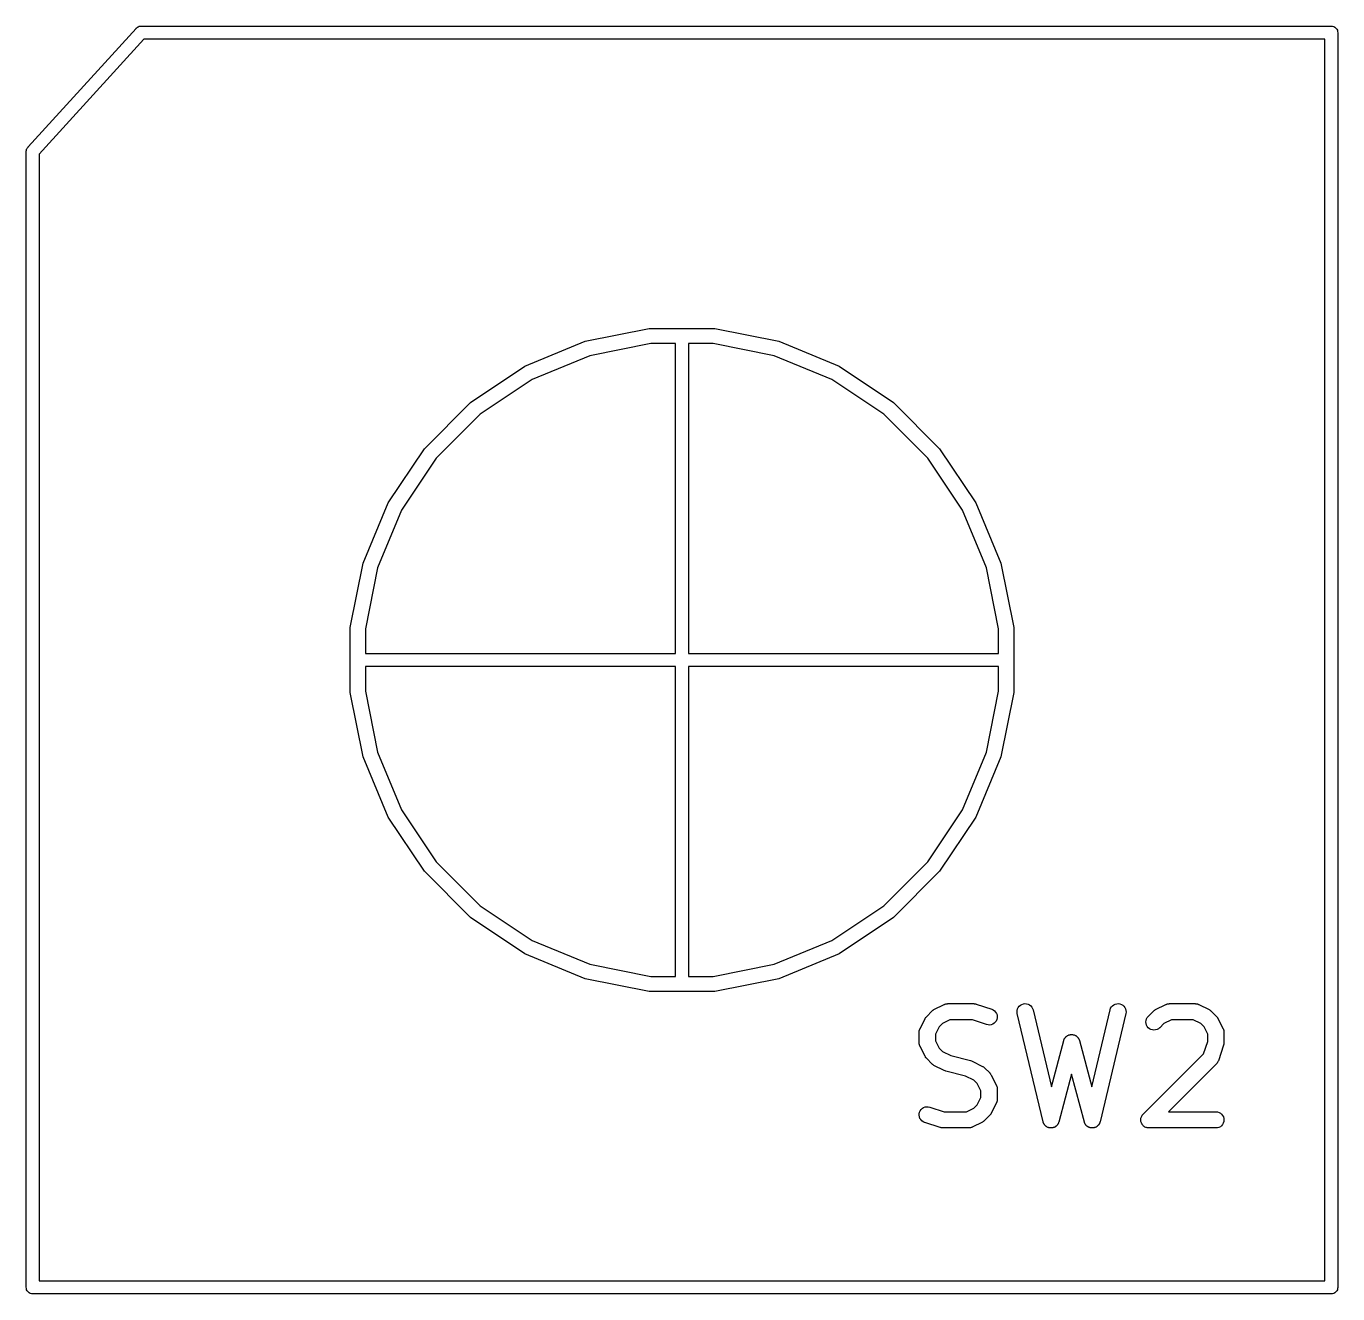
# Model space of a CAD drawing. Extents: x 99 to 194, y -157 to -33.
# Drawn here: x 179.11 to 191.23, y -128.67 to -116.95 of the extents above; entities that cross this region are included whole.
import ezdxf

# ---------------------------------------------------------------- set-up
doc = ezdxf.new("R2010")
doc.units = 0
doc.layers.add('BLACK', color=7, linetype='CONTINUOUS')

msp = doc.modelspace()

# ---------------------------------------------------------------- linework, layer by layer
at = {"layer": 'BLACK', "linetype": 'CONTINUOUS'}
for p, q in [((180.133, -116.959), (180.136, -116.957)), ((180.136, -116.957), (180.14, -116.954)), ((180.14, -116.954), (180.142, -116.954)), ((180.142, -116.954), (180.143, -116.953)), ((180.143, -116.953), (180.147, -116.952)), ((180.147, -116.952), (180.151, -116.95)), ((180.151, -116.95), (180.153, -116.95)), ((180.153, -116.95), (180.154, -116.95)), ((180.154, -116.95), (180.159, -116.949)), ((180.159, -116.949), (180.163, -116.949)), ((180.163, -116.949), (180.167, -116.949)), ((180.167, -116.949), (191.163, -116.949)), ((191.163, -116.949), (191.166, -116.949)), ((191.166, -116.949), (191.169, -116.949)), ((191.169, -116.949), (191.169, -116.949)), ((191.169, -116.949), (191.178, -116.95)), ((191.178, -116.95), (191.189, -116.953)), ((191.189, -116.953), (191.199, -116.959)), ((179.125, -118.065), (180.121, -116.97)), ((180.193, -117.069), (179.226, -118.132)), ((180.121, -116.97), (180.123, -116.966)), ((180.123, -116.966), (180.127, -116.964)), ((180.127, -116.964), (180.13, -116.961)), ((180.13, -116.961), (180.131, -116.96)), ((180.131, -116.96), (180.133, -116.959)), ((191.106, -117.069), (180.193, -117.069)), ((191.106, -128.549), (191.106, -117.069)), ((191.199, -116.959), (191.209, -116.966)), ((191.209, -116.966), (191.216, -116.976)), ((191.216, -116.976), (191.222, -116.986)), ((191.222, -116.986), (191.225, -116.997)), ((191.225, -116.997), (191.226, -117.009)), ((191.226, -117.009), (191.226, -117.012)), ((191.226, -117.012), (191.226, -128.606)), ((179.106, -118.1), (179.107, -118.099)), ((179.106, -118.105), (179.106, -118.1)), ((179.106, -118.106), (179.106, -118.105)), ((179.106, -118.107), (179.106, -118.106)), ((179.106, -118.112), (179.106, -118.107)), ((179.106, -118.113), (179.106, -118.112)), ((179.106, -128.606), (179.106, -118.113)), ((179.107, -118.097), (179.108, -118.093)), ((179.107, -118.099), (179.107, -118.097)), ((179.108, -118.093), (179.109, -118.089)), ((179.109, -118.089), (179.11, -118.087)), ((179.11, -118.086), (179.112, -118.082)), ((179.11, -118.087), (179.11, -118.086)), ((179.112, -118.082), (179.114, -118.078)), ((179.114, -118.078), (179.115, -118.077)), ((179.115, -118.077), (179.116, -118.076)), ((179.116, -118.076), (179.119, -118.072)), ((179.119, -118.072), (179.12, -118.071)), ((179.12, -118.071), (179.121, -118.07)), ((179.121, -118.07), (179.123, -118.066)), ((179.123, -118.066), (179.125, -118.065)), ((179.226, -118.132), (179.226, -128.549)), ((184.272, -119.862), (184.864, -119.744)), ((184.864, -119.744), (185.468, -119.744)), ((185.468, -119.744), (186.06, -119.862)), ((183.714, -120.093), (184.272, -119.862)), ((186.06, -119.862), (186.618, -120.093)), ((184.878, -119.883), (184.313, -119.996)), ((185.106, -119.883), (184.878, -119.883)), ((185.106, -122.749), (185.106, -119.883)), ((185.226, -119.883), (185.226, -122.749)), ((185.454, -119.883), (185.226, -119.883)), ((186.019, -119.996), (185.454, -119.883)), ((183.212, -120.428), (183.714, -120.093)), ((184.313, -119.996), (183.78, -120.216)), ((186.552, -120.216), (186.019, -119.996)), ((186.618, -120.093), (187.12, -120.428)), ((183.78, -120.216), (183.301, -120.536)), ((187.031, -120.536), (186.552, -120.216)), ((182.785, -120.855), (183.212, -120.428)), ((187.12, -120.428), (187.547, -120.855)), ((183.301, -120.536), (182.893, -120.944)), ((187.439, -120.944), (187.031, -120.536)), ((182.45, -121.357), (182.785, -120.855)), ((182.893, -120.944), (182.573, -121.423)), ((187.759, -121.423), (187.439, -120.944)), ((187.547, -120.855), (187.882, -121.357)), ((182.219, -121.915), (182.45, -121.357)), ((182.573, -121.423), (182.353, -121.956)), ((187.979, -121.956), (187.759, -121.423)), ((187.882, -121.357), (188.113, -121.915)), ((182.101, -122.507), (182.219, -121.915)), ((188.113, -121.915), (188.231, -122.507)), ((182.353, -121.956), (182.24, -122.521)), ((188.092, -122.521), (187.979, -121.956)), ((182.101, -123.111), (182.101, -122.507)), ((182.24, -122.521), (182.24, -122.749)), ((188.092, -122.749), (188.092, -122.521)), ((188.231, -122.507), (188.231, -123.111)), ((182.24, -122.749), (185.106, -122.749)), ((185.226, -122.749), (188.092, -122.749)), ((182.24, -122.869), (182.24, -123.097)), ((185.106, -122.869), (182.24, -122.869)), ((185.106, -125.735), (185.106, -122.869)), ((185.226, -122.869), (185.226, -125.735)), ((188.092, -122.869), (185.226, -122.869)), ((188.092, -123.097), (188.092, -122.869)), ((182.219, -123.703), (182.101, -123.111)), ((182.24, -123.097), (182.353, -123.662)), ((187.979, -123.662), (188.092, -123.097)), ((188.231, -123.111), (188.113, -123.703)), ((182.45, -124.261), (182.219, -123.703)), ((182.353, -123.662), (182.573, -124.195)), ((187.759, -124.195), (187.979, -123.662)), ((188.113, -123.703), (187.882, -124.261)), ((182.573, -124.195), (182.893, -124.674)), ((187.439, -124.674), (187.759, -124.195)), ((182.785, -124.763), (182.45, -124.261)), ((187.882, -124.261), (187.547, -124.763)), ((182.893, -124.674), (183.301, -125.082)), ((187.031, -125.082), (187.439, -124.674)), ((183.212, -125.19), (182.785, -124.763)), ((187.547, -124.763), (187.12, -125.19)), ((183.714, -125.525), (183.212, -125.19)), ((183.301, -125.082), (183.78, -125.402)), ((186.552, -125.402), (187.031, -125.082)), ((187.12, -125.19), (186.618, -125.525)), ((183.78, -125.402), (184.313, -125.622)), ((186.019, -125.622), (186.552, -125.402)), ((184.272, -125.756), (183.714, -125.525)), ((186.618, -125.525), (186.06, -125.756)), ((184.313, -125.622), (184.878, -125.735)), ((185.454, -125.735), (186.019, -125.622)), ((184.864, -125.874), (184.272, -125.756)), ((184.878, -125.735), (185.106, -125.735)), ((185.226, -125.735), (185.454, -125.735)), ((186.06, -125.756), (185.468, -125.874)), ((185.468, -125.874), (184.864, -125.874)), ((187.482, -126.05), (187.485, -126.048)), ((187.485, -126.048), (187.487, -126.046)), ((187.487, -126.046), (187.491, -126.044)), ((187.491, -126.044), (187.494, -126.042)), ((187.494, -126.042), (187.59, -125.994)), ((187.59, -125.994), (187.591, -125.994)), ((187.591, -125.994), (187.593, -125.993)), ((187.593, -125.993), (187.595, -125.992)), ((187.595, -125.992), (187.599, -125.991)), ((187.599, -125.991), (187.604, -125.989)), ((187.604, -125.989), (187.606, -125.988)), ((187.606, -125.988), (187.609, -125.988)), ((187.609, -125.988), (187.614, -125.987)), ((187.614, -125.987), (187.619, -125.987)), ((187.619, -125.987), (187.621, -125.987)), ((187.621, -125.987), (187.623, -125.986)), ((187.623, -125.986), (187.861, -125.986)), ((187.861, -125.986), (187.862, -125.986)), ((187.862, -125.986), (187.866, -125.987)), ((187.866, -125.987), (187.871, -125.987)), ((187.871, -125.987), (187.874, -125.988)), ((187.874, -125.988), (187.877, -125.988)), ((187.877, -125.988), (187.881, -125.989)), ((187.881, -125.989), (187.885, -125.99)), ((187.885, -125.99), (188.028, -126.038)), ((188.028, -126.038), (188.029, -126.038)), ((188.029, -126.038), (188.042, -126.044)), ((188.042, -126.044), (188.054, -126.053)), ((188.264, -126.049), (188.267, -126.034)), ((188.267, -126.034), (188.274, -126.021)), ((188.274, -126.021), (188.283, -126.01)), ((188.283, -126.01), (188.294, -126)), ((188.294, -126), (188.307, -125.993)), ((188.307, -125.993), (188.321, -125.988)), ((188.321, -125.988), (188.335, -125.986)), ((188.335, -125.986), (188.35, -125.987)), ((188.35, -125.987), (188.364, -125.991)), ((188.364, -125.991), (188.377, -125.998)), ((188.377, -125.998), (188.389, -126.007)), ((188.389, -126.007), (188.398, -126.018)), ((188.398, -126.018), (188.406, -126.03)), ((188.406, -126.03), (188.41, -126.044)), ((188.41, -126.044), (188.58, -126.755)), ((188.952, -126.755), (189.122, -126.044)), ((189.122, -126.043), (189.127, -126.029)), ((189.122, -126.044), (189.122, -126.043)), ((189.127, -126.029), (189.134, -126.017)), ((189.134, -126.017), (189.144, -126.006)), ((189.144, -126.006), (189.156, -125.997)), ((189.156, -125.997), (189.169, -125.991)), ((189.169, -125.991), (189.183, -125.987)), ((189.183, -125.987), (189.198, -125.986)), ((189.198, -125.986), (189.212, -125.989)), ((189.212, -125.989), (189.226, -125.993)), ((189.226, -125.993), (189.239, -126.001)), ((189.239, -126.001), (189.25, -126.011)), ((189.25, -126.011), (189.259, -126.022)), ((189.259, -126.022), (189.265, -126.035)), ((189.265, -126.035), (189.269, -126.05)), ((189.53, -126.05), (189.532, -126.048)), ((189.532, -126.048), (189.535, -126.046)), ((189.535, -126.046), (189.538, -126.044)), ((189.538, -126.044), (189.542, -126.042)), ((189.542, -126.042), (189.637, -125.994)), ((189.637, -125.994), (189.638, -125.994)), ((189.638, -125.994), (189.64, -125.993)), ((189.64, -125.993), (189.642, -125.992)), ((189.642, -125.992), (189.647, -125.991)), ((189.647, -125.991), (189.652, -125.989)), ((189.652, -125.989), (189.654, -125.988)), ((189.654, -125.988), (189.656, -125.988)), ((189.656, -125.988), (189.661, -125.987)), ((189.661, -125.987), (189.666, -125.987)), ((189.666, -125.987), (189.669, -125.987)), ((189.669, -125.987), (189.671, -125.986)), ((189.671, -125.986), (189.909, -125.986)), ((189.909, -125.986), (189.91, -125.986)), ((189.91, -125.986), (189.912, -125.987)), ((189.912, -125.987), (189.914, -125.987)), ((189.914, -125.987), (189.919, -125.987)), ((189.919, -125.987), (189.924, -125.988)), ((189.924, -125.988), (189.927, -125.989)), ((189.927, -125.989), (189.929, -125.989)), ((189.929, -125.989), (189.934, -125.991)), ((189.934, -125.991), (189.938, -125.992)), ((189.938, -125.992), (189.94, -125.994)), ((189.94, -125.994), (189.942, -125.994)), ((189.942, -125.994), (190.038, -126.042)), ((190.038, -126.042), (190.039, -126.042)), ((190.039, -126.042), (190.042, -126.045)), ((190.042, -126.045), (190.046, -126.047)), ((190.046, -126.047), (190.048, -126.049)), ((187.366, -126.218), (187.413, -126.123)), ((187.413, -126.123), (187.414, -126.122)), ((187.414, -126.122), (187.416, -126.119)), ((187.416, -126.119), (187.418, -126.115)), ((187.418, -126.115), (187.42, -126.112)), ((187.42, -126.112), (187.422, -126.11)), ((187.422, -126.11), (187.425, -126.107)), ((187.425, -126.107), (187.427, -126.104)), ((187.427, -126.104), (187.475, -126.056)), ((187.475, -126.056), (187.476, -126.055)), ((187.476, -126.055), (187.479, -126.053)), ((187.479, -126.053), (187.482, -126.05)), ((187.641, -126.136), (187.572, -126.171)), ((187.849, -126.136), (187.641, -126.136)), ((187.98, -126.18), (187.849, -126.136)), ((188.05, -126.168), (188.037, -126.176)), ((188.06, -126.158), (188.05, -126.168)), ((188.054, -126.053), (188.064, -126.064)), ((188.069, -126.147), (188.06, -126.158)), ((188.064, -126.064), (188.072, -126.076)), ((188.075, -126.133), (188.069, -126.147)), ((188.072, -126.076), (188.077, -126.09)), ((188.078, -126.119), (188.075, -126.133)), ((188.077, -126.09), (188.079, -126.104)), ((188.079, -126.104), (188.078, -126.119)), ((188.262, -126.063), (188.264, -126.049)), ((188.264, -126.078), (188.262, -126.063)), ((188.264, -126.079), (188.264, -126.078)), ((188.503, -127.079), (188.264, -126.079)), ((189.268, -126.079), (189.029, -127.079)), ((189.27, -126.064), (189.268, -126.079)), ((189.269, -126.05), (189.27, -126.064)), ((189.453, -126.156), (189.454, -126.142)), ((189.454, -126.171), (189.453, -126.156)), ((189.454, -126.142), (189.459, -126.128)), ((189.459, -126.128), (189.466, -126.115)), ((189.466, -126.115), (189.475, -126.104)), ((189.475, -126.104), (189.522, -126.056)), ((189.522, -126.056), (189.523, -126.055)), ((189.523, -126.055), (189.527, -126.053)), ((189.527, -126.053), (189.53, -126.05)), ((189.688, -126.136), (189.62, -126.171)), ((189.891, -126.136), (189.688, -126.136)), ((189.96, -126.171), (189.891, -126.136)), ((190.048, -126.049), (190.051, -126.05)), ((190.051, -126.05), (190.054, -126.053)), ((190.054, -126.053), (190.057, -126.056)), ((190.057, -126.056), (190.105, -126.104)), ((190.105, -126.104), (190.105, -126.104)), ((190.105, -126.104), (190.108, -126.108)), ((190.108, -126.108), (190.111, -126.111)), ((190.111, -126.111), (190.113, -126.113)), ((190.113, -126.113), (190.115, -126.116)), ((190.115, -126.116), (190.117, -126.12)), ((190.117, -126.12), (190.119, -126.123)), ((190.119, -126.123), (190.166, -126.218)), ((187.358, -126.246), (187.359, -126.241)), ((187.358, -126.249), (187.358, -126.246)), ((187.358, -126.251), (187.358, -126.249)), ((187.358, -126.252), (187.358, -126.251)), ((187.358, -126.347), (187.358, -126.252)), ((187.359, -126.236), (187.36, -126.234)), ((187.359, -126.241), (187.359, -126.236)), ((187.36, -126.232), (187.362, -126.227)), ((187.36, -126.234), (187.36, -126.232)), ((187.362, -126.227), (187.364, -126.222)), ((187.364, -126.222), (187.365, -126.22)), ((187.365, -126.22), (187.366, -126.218)), ((187.542, -126.201), (187.508, -126.27)), ((187.508, -126.27), (187.508, -126.329)), ((187.572, -126.171), (187.542, -126.201)), ((187.995, -126.183), (187.98, -126.18)), ((188.009, -126.184), (187.995, -126.183)), ((188.024, -126.181), (188.009, -126.184)), ((188.037, -126.176), (188.024, -126.181)), ((188.714, -126.294), (188.717, -126.29)), ((188.717, -126.29), (188.719, -126.289)), ((188.719, -126.289), (188.721, -126.287)), ((188.721, -126.287), (188.725, -126.285)), ((188.725, -126.285), (188.729, -126.282)), ((188.729, -126.282), (188.731, -126.281)), ((188.731, -126.281), (188.733, -126.28)), ((188.733, -126.28), (188.738, -126.278)), ((188.738, -126.278), (188.742, -126.276)), ((188.742, -126.276), (188.745, -126.275)), ((188.745, -126.275), (188.747, -126.274)), ((188.747, -126.274), (188.752, -126.274)), ((188.752, -126.274), (188.757, -126.273)), ((188.757, -126.273), (188.759, -126.273)), ((188.759, -126.273), (188.762, -126.272)), ((188.762, -126.272), (188.767, -126.272)), ((188.767, -126.272), (188.771, -126.272)), ((188.771, -126.272), (188.774, -126.273)), ((188.774, -126.273), (188.776, -126.273)), ((188.776, -126.273), (188.781, -126.274)), ((188.781, -126.274), (188.786, -126.275)), ((188.786, -126.275), (188.788, -126.276)), ((188.788, -126.276), (188.791, -126.276)), ((188.791, -126.276), (188.795, -126.278)), ((188.795, -126.278), (188.8, -126.28)), ((188.8, -126.28), (188.802, -126.281)), ((188.802, -126.281), (188.804, -126.282)), ((188.804, -126.282), (188.808, -126.285)), ((188.808, -126.285), (188.812, -126.288)), ((188.812, -126.288), (188.814, -126.289)), ((188.814, -126.289), (188.816, -126.291)), ((189.458, -126.185), (189.454, -126.171)), ((189.465, -126.198), (189.458, -126.185)), ((189.475, -126.209), (189.465, -126.198)), ((189.486, -126.219), (189.475, -126.209)), ((189.499, -126.226), (189.486, -126.219)), ((189.513, -126.23), (189.499, -126.226)), ((189.527, -126.232), (189.513, -126.23)), ((189.542, -126.23), (189.527, -126.232)), ((189.556, -126.226), (189.542, -126.23)), ((189.569, -126.22), (189.556, -126.226)), ((189.58, -126.21), (189.569, -126.22)), ((189.581, -126.21), (189.58, -126.21)), ((189.62, -126.171), (189.581, -126.21)), ((189.99, -126.201), (189.96, -126.171)), ((190.024, -126.27), (189.99, -126.201)), ((190.024, -126.335), (190.024, -126.27)), ((190.166, -126.218), (190.167, -126.219)), ((190.167, -126.219), (190.168, -126.221)), ((190.168, -126.221), (190.169, -126.223)), ((190.169, -126.223), (190.17, -126.228)), ((190.17, -126.228), (190.172, -126.233)), ((190.172, -126.233), (190.172, -126.235)), ((190.172, -126.235), (190.173, -126.237)), ((190.173, -126.237), (190.173, -126.242)), ((190.173, -126.242), (190.174, -126.247)), ((190.174, -126.247), (190.174, -126.25)), ((190.174, -126.25), (190.174, -126.252)), ((190.174, -126.252), (190.174, -126.347)), ((187.358, -126.349), (187.358, -126.347)), ((187.358, -126.351), (187.358, -126.349)), ((187.359, -126.357), (187.358, -126.351)), ((187.359, -126.362), (187.359, -126.357)), ((187.36, -126.364), (187.359, -126.362)), ((187.36, -126.366), (187.36, -126.364)), ((187.362, -126.371), (187.36, -126.366)), ((187.363, -126.376), (187.362, -126.371)), ((187.364, -126.378), (187.363, -126.376)), ((187.365, -126.38), (187.364, -126.378)), ((187.366, -126.381), (187.365, -126.38)), ((187.413, -126.476), (187.366, -126.381)), ((187.508, -126.329), (187.542, -126.398)), ((187.542, -126.398), (187.572, -126.428)), ((188.58, -126.755), (188.694, -126.328)), ((188.694, -126.327), (188.695, -126.324)), ((188.694, -126.328), (188.694, -126.327)), ((188.695, -126.322), (188.697, -126.318)), ((188.695, -126.324), (188.695, -126.322)), ((188.697, -126.318), (188.699, -126.313)), ((188.699, -126.313), (188.7, -126.311)), ((188.7, -126.311), (188.701, -126.309)), ((188.701, -126.309), (188.704, -126.305)), ((188.704, -126.305), (188.707, -126.301)), ((188.707, -126.301), (188.709, -126.299)), ((188.709, -126.299), (188.71, -126.297)), ((188.71, -126.297), (188.714, -126.294)), ((188.816, -126.291), (188.819, -126.294)), ((188.819, -126.294), (188.823, -126.298)), ((188.823, -126.298), (188.824, -126.3)), ((188.824, -126.3), (188.826, -126.302)), ((188.826, -126.302), (188.828, -126.306)), ((188.828, -126.306), (188.831, -126.31)), ((188.831, -126.31), (188.832, -126.312)), ((188.832, -126.312), (188.833, -126.314)), ((188.833, -126.314), (188.835, -126.319)), ((188.835, -126.319), (188.837, -126.323)), ((188.837, -126.323), (188.838, -126.325)), ((188.838, -126.325), (188.838, -126.328)), ((188.838, -126.328), (188.952, -126.755)), ((189.986, -126.449), (190.024, -126.335)), ((190.17, -126.371), (190.123, -126.514)), ((190.171, -126.367), (190.17, -126.371)), ((190.173, -126.363), (190.171, -126.367)), ((190.174, -126.357), (190.173, -126.36)), ((190.173, -126.36), (190.173, -126.363)), ((190.174, -126.347), (190.174, -126.348)), ((190.174, -126.348), (190.174, -126.352)), ((190.174, -126.352), (190.174, -126.357)), ((187.415, -126.479), (187.413, -126.476)), ((187.417, -126.483), (187.415, -126.479)), ((187.419, -126.486), (187.417, -126.483)), ((187.421, -126.488), (187.419, -126.486)), ((187.424, -126.491), (187.421, -126.488)), ((187.427, -126.495), (187.424, -126.491)), ((187.475, -126.543), (187.427, -126.495)), ((187.427, -126.495), (187.427, -126.495)), ((187.572, -126.428), (187.649, -126.467)), ((187.649, -126.467), (187.832, -126.512)), ((187.832, -126.512), (187.833, -126.513)), ((187.833, -126.513), (187.833, -126.513)), ((187.833, -126.513), (187.833, -126.513)), ((187.833, -126.513), (187.84, -126.515)), ((187.84, -126.515), (187.847, -126.518)), ((187.847, -126.518), (187.847, -126.518)), ((187.847, -126.518), (187.847, -126.518)), ((187.847, -126.518), (187.942, -126.566)), ((189.427, -127.008), (189.986, -126.449)), ((190.114, -126.532), (190.111, -126.536)), ((190.115, -126.53), (190.114, -126.532)), ((190.116, -126.528), (190.115, -126.53)), ((190.119, -126.523), (190.116, -126.528)), ((190.121, -126.519), (190.119, -126.523)), ((190.122, -126.517), (190.121, -126.519)), ((190.123, -126.515), (190.122, -126.517)), ((190.123, -126.514), (190.123, -126.515)), ((187.478, -126.546), (187.475, -126.543)), ((187.481, -126.549), (187.478, -126.546)), ((187.484, -126.55), (187.481, -126.549)), ((187.486, -126.552), (187.484, -126.55)), ((187.49, -126.554), (187.486, -126.552)), ((187.493, -126.557), (187.49, -126.554)), ((187.494, -126.557), (187.493, -126.557)), ((187.59, -126.605), (187.494, -126.557)), ((187.597, -126.607), (187.59, -126.605)), ((187.59, -126.605), (187.59, -126.605)), ((187.59, -126.605), (187.59, -126.605)), ((187.603, -126.61), (187.597, -126.607)), ((187.604, -126.61), (187.603, -126.61)), ((187.605, -126.61), (187.604, -126.61)), ((187.604, -126.61), (187.604, -126.61)), ((187.787, -126.656), (187.605, -126.61)), ((187.942, -126.566), (187.943, -126.566)), ((187.943, -126.566), (187.947, -126.568)), ((187.947, -126.568), (187.951, -126.57)), ((187.951, -126.57), (187.953, -126.572)), ((187.953, -126.572), (187.956, -126.574)), ((187.956, -126.574), (187.959, -126.577)), ((187.959, -126.577), (187.962, -126.58)), ((187.962, -126.58), (188.01, -126.627)), ((188.01, -126.627), (188.01, -126.628)), ((188.01, -126.628), (188.013, -126.631)), ((188.013, -126.631), (188.016, -126.634)), ((188.016, -126.634), (188.017, -126.637)), ((188.017, -126.637), (188.019, -126.64)), ((188.019, -126.64), (188.021, -126.643)), ((188.021, -126.643), (188.024, -126.647)), ((188.024, -126.647), (188.071, -126.742)), ((188.766, -126.638), (188.648, -127.081)), ((188.884, -127.081), (188.766, -126.638)), ((190.105, -126.543), (189.661, -126.986)), ((190.106, -126.541), (190.105, -126.543)), ((190.108, -126.54), (190.106, -126.541)), ((190.111, -126.536), (190.108, -126.54)), ((187.864, -126.694), (187.787, -126.656)), ((187.895, -126.725), (187.864, -126.694)), ((187.929, -126.793), (187.895, -126.725)), ((188.071, -126.742), (188.072, -126.743)), ((188.072, -126.743), (188.072, -126.745)), ((188.072, -126.745), (188.073, -126.747)), ((188.073, -126.747), (188.075, -126.752)), ((188.075, -126.752), (188.077, -126.757)), ((188.077, -126.757), (188.077, -126.759)), ((188.077, -126.759), (188.078, -126.761)), ((188.078, -126.761), (188.078, -126.766)), ((188.078, -126.766), (188.079, -126.771)), ((188.079, -126.771), (188.079, -126.773)), ((188.079, -126.773), (188.079, -126.776)), ((187.895, -126.922), (187.929, -126.853)), ((187.929, -126.853), (187.929, -126.793)), ((188.075, -126.896), (188.073, -126.9)), ((188.076, -126.891), (188.075, -126.896)), ((188.077, -126.889), (188.076, -126.891)), ((188.078, -126.881), (188.077, -126.886)), ((188.077, -126.886), (188.077, -126.889)), ((188.079, -126.876), (188.078, -126.881)), ((188.079, -126.776), (188.079, -126.871)), ((188.079, -126.871), (188.079, -126.872)), ((188.079, -126.872), (188.079, -126.874)), ((188.079, -126.874), (188.079, -126.876)), ((187.358, -127.004), (187.362, -126.99)), ((187.358, -127.018), (187.358, -127.004)), ((187.362, -126.99), (187.368, -126.976)), ((187.368, -126.976), (187.376, -126.964)), ((187.376, -126.964), (187.387, -126.954)), ((187.387, -126.954), (187.399, -126.947)), ((187.399, -126.947), (187.413, -126.941)), ((187.413, -126.941), (187.427, -126.939)), ((187.427, -126.939), (187.442, -126.939)), ((187.442, -126.939), (187.456, -126.943)), ((187.456, -126.943), (187.588, -126.986)), ((187.588, -126.986), (187.796, -126.986)), ((187.796, -126.986), (187.864, -126.952)), ((187.864, -126.952), (187.895, -126.922)), ((188.012, -127.016), (188.01, -127.019)), ((188.015, -127.013), (188.012, -127.016)), ((188.017, -127.01), (188.015, -127.013)), ((188.019, -127.008), (188.017, -127.01)), ((188.021, -127.004), (188.019, -127.008)), ((188.023, -127.001), (188.021, -127.004)), ((188.024, -127), (188.023, -127.001)), ((188.071, -126.904), (188.024, -127)), ((188.072, -126.902), (188.071, -126.904)), ((188.073, -126.9), (188.072, -126.902)), ((189.418, -127.019), (189.423, -127.014)), ((189.423, -127.014), (189.427, -127.008)), ((189.661, -126.986), (190.099, -126.986)), ((190.099, -126.986), (190.1, -126.986)), ((190.1, -126.986), (190.115, -126.988)), ((190.115, -126.988), (190.129, -126.992)), ((190.129, -126.992), (190.142, -126.999)), ((190.142, -126.999), (190.153, -127.009)), ((190.153, -127.009), (190.162, -127.02)), ((187.36, -127.033), (187.358, -127.018)), ((187.365, -127.047), (187.36, -127.033)), ((187.373, -127.059), (187.365, -127.047)), ((187.383, -127.07), (187.373, -127.059)), ((187.395, -127.078), (187.383, -127.07)), ((187.408, -127.085), (187.395, -127.078)), ((187.409, -127.085), (187.408, -127.085)), ((187.552, -127.133), (187.409, -127.085)), ((187.556, -127.133), (187.552, -127.133)), ((187.56, -127.135), (187.556, -127.133)), ((187.563, -127.135), (187.56, -127.135)), ((187.566, -127.136), (187.563, -127.135)), ((187.57, -127.136), (187.566, -127.136)), ((187.574, -127.136), (187.57, -127.136)), ((187.576, -127.136), (187.574, -127.136)), ((187.814, -127.136), (187.576, -127.136)), ((187.816, -127.136), (187.814, -127.136)), ((187.818, -127.136), (187.816, -127.136)), ((187.823, -127.135), (187.818, -127.136)), ((187.828, -127.135), (187.823, -127.135)), ((187.83, -127.134), (187.828, -127.135)), ((187.832, -127.134), (187.83, -127.134)), ((187.837, -127.132), (187.832, -127.134)), ((187.842, -127.131), (187.837, -127.132)), ((187.844, -127.13), (187.842, -127.131)), ((187.846, -127.129), (187.844, -127.13)), ((187.847, -127.128), (187.846, -127.129)), ((187.942, -127.081), (187.847, -127.128)), ((187.946, -127.079), (187.942, -127.081)), ((187.95, -127.077), (187.946, -127.079)), ((187.952, -127.075), (187.95, -127.077)), ((187.955, -127.073), (187.952, -127.075)), ((187.958, -127.07), (187.955, -127.073)), ((187.961, -127.068), (187.958, -127.07)), ((187.962, -127.067), (187.961, -127.068)), ((188.01, -127.019), (187.962, -127.067)), ((188.504, -127.082), (188.503, -127.079)), ((188.504, -127.085), (188.504, -127.082)), ((188.506, -127.089), (188.504, -127.085)), ((188.507, -127.093), (188.506, -127.089)), ((188.509, -127.096), (188.507, -127.093)), ((188.51, -127.099), (188.509, -127.096)), ((188.513, -127.102), (188.51, -127.099)), ((188.515, -127.105), (188.513, -127.102)), ((188.517, -127.108), (188.515, -127.105)), ((188.519, -127.111), (188.517, -127.108)), ((188.522, -127.113), (188.519, -127.111)), ((188.524, -127.116), (188.522, -127.113)), ((188.527, -127.118), (188.524, -127.116)), ((188.53, -127.121), (188.527, -127.118)), ((188.533, -127.123), (188.53, -127.121)), ((188.536, -127.125), (188.533, -127.123)), ((188.539, -127.127), (188.536, -127.125)), ((188.542, -127.128), (188.539, -127.127)), ((188.546, -127.13), (188.542, -127.128)), ((188.549, -127.132), (188.546, -127.13)), ((188.552, -127.132), (188.549, -127.132)), ((188.556, -127.134), (188.552, -127.132)), ((188.56, -127.134), (188.556, -127.134)), ((188.563, -127.135), (188.56, -127.134)), ((188.567, -127.136), (188.563, -127.135)), ((188.57, -127.136), (188.567, -127.136)), ((188.574, -127.136), (188.57, -127.136)), ((188.578, -127.136), (188.574, -127.136)), ((188.581, -127.136), (188.578, -127.136)), ((188.585, -127.136), (188.581, -127.136)), ((188.589, -127.135), (188.585, -127.136)), ((188.592, -127.134), (188.589, -127.135)), ((188.596, -127.133), (188.592, -127.134)), ((188.599, -127.133), (188.596, -127.133)), ((188.603, -127.131), (188.599, -127.133)), ((188.606, -127.13), (188.603, -127.131)), ((188.609, -127.128), (188.606, -127.13)), ((188.612, -127.127), (188.609, -127.128)), ((188.616, -127.124), (188.612, -127.127)), ((188.619, -127.123), (188.616, -127.124)), ((188.622, -127.12), (188.619, -127.123)), ((188.624, -127.118), (188.622, -127.12)), ((188.627, -127.115), (188.624, -127.118)), ((188.63, -127.113), (188.627, -127.115)), ((188.632, -127.11), (188.63, -127.113)), ((188.635, -127.108), (188.632, -127.11)), ((188.637, -127.104), (188.635, -127.108)), ((188.639, -127.101), (188.637, -127.104)), ((188.641, -127.098), (188.639, -127.101)), ((188.642, -127.095), (188.641, -127.098)), ((188.644, -127.092), (188.642, -127.095)), ((188.646, -127.088), (188.644, -127.092)), ((188.648, -127.082), (188.646, -127.085)), ((188.646, -127.085), (188.646, -127.088)), ((188.648, -127.081), (188.648, -127.082)), ((188.885, -127.084), (188.884, -127.081)), ((188.886, -127.087), (188.885, -127.084)), ((188.888, -127.091), (188.886, -127.087)), ((188.889, -127.094), (188.888, -127.091)), ((188.891, -127.097), (188.889, -127.094)), ((188.892, -127.1), (188.891, -127.097)), ((188.895, -127.104), (188.892, -127.1)), ((188.897, -127.107), (188.895, -127.104)), ((188.899, -127.109), (188.897, -127.107)), ((188.901, -127.112), (188.899, -127.109)), ((188.904, -127.115), (188.901, -127.112)), ((188.907, -127.118), (188.904, -127.115)), ((188.91, -127.12), (188.907, -127.118)), ((188.912, -127.122), (188.91, -127.12)), ((188.916, -127.124), (188.912, -127.122)), ((188.919, -127.126), (188.916, -127.124)), ((188.922, -127.128), (188.919, -127.126)), ((188.925, -127.129), (188.922, -127.128)), ((188.928, -127.131), (188.925, -127.129)), ((188.932, -127.132), (188.928, -127.131)), ((188.935, -127.133), (188.932, -127.132)), ((188.939, -127.134), (188.935, -127.133)), ((188.942, -127.135), (188.939, -127.134)), ((188.946, -127.136), (188.942, -127.135)), ((188.95, -127.136), (188.946, -127.136)), ((188.953, -127.136), (188.95, -127.136)), ((188.957, -127.136), (188.953, -127.136)), ((188.961, -127.136), (188.957, -127.136)), ((188.964, -127.136), (188.961, -127.136)), ((188.968, -127.136), (188.964, -127.136)), ((188.971, -127.135), (188.968, -127.136)), ((188.975, -127.134), (188.971, -127.135)), ((188.979, -127.133), (188.975, -127.134)), ((188.982, -127.132), (188.979, -127.133)), ((188.985, -127.13), (188.982, -127.132)), ((188.989, -127.129), (188.985, -127.13)), ((188.992, -127.127), (188.989, -127.129)), ((188.995, -127.126), (188.992, -127.127)), ((188.998, -127.123), (188.995, -127.126)), ((189.002, -127.121), (188.998, -127.123)), ((189.004, -127.119), (189.002, -127.121)), ((189.007, -127.117), (189.004, -127.119)), ((189.009, -127.114), (189.007, -127.117)), ((189.012, -127.111), (189.009, -127.114)), ((189.014, -127.109), (189.012, -127.111)), ((189.017, -127.106), (189.014, -127.109)), ((189.019, -127.103), (189.017, -127.106)), ((189.021, -127.1), (189.019, -127.103)), ((189.022, -127.096), (189.021, -127.1)), ((189.024, -127.094), (189.022, -127.096)), ((189.026, -127.09), (189.024, -127.094)), ((189.027, -127.086), (189.026, -127.09)), ((189.028, -127.083), (189.027, -127.086)), ((189.029, -127.08), (189.028, -127.083)), ((189.029, -127.079), (189.029, -127.08)), ((189.405, -127.061), (189.406, -127.054)), ((189.406, -127.068), (189.405, -127.061)), ((189.405, -127.061), (189.405, -127.061)), ((189.405, -127.061), (189.405, -127.061)), ((189.406, -127.054), (189.407, -127.047)), ((189.407, -127.075), (189.406, -127.068)), ((189.407, -127.046), (189.409, -127.039)), ((189.407, -127.047), (189.407, -127.046)), ((189.407, -127.046), (189.407, -127.046)), ((189.407, -127.076), (189.407, -127.075)), ((189.409, -127.083), (189.407, -127.076)), ((189.407, -127.076), (189.407, -127.076)), ((189.409, -127.039), (189.411, -127.033)), ((189.411, -127.089), (189.409, -127.083)), ((189.411, -127.032), (189.415, -127.026)), ((189.411, -127.033), (189.411, -127.032)), ((189.411, -127.032), (189.411, -127.032)), ((189.411, -127.09), (189.411, -127.089)), ((189.414, -127.096), (189.411, -127.09)), ((189.411, -127.09), (189.411, -127.09)), ((189.418, -127.102), (189.414, -127.096)), ((189.415, -127.026), (189.418, -127.02)), ((189.418, -127.02), (189.418, -127.019)), ((189.418, -127.02), (189.418, -127.02)), ((189.418, -127.103), (189.418, -127.102)), ((189.422, -127.108), (189.418, -127.103)), ((189.418, -127.103), (189.418, -127.103)), ((189.427, -127.114), (189.422, -127.108)), ((189.432, -127.119), (189.427, -127.114)), ((189.427, -127.114), (189.427, -127.114)), ((189.427, -127.114), (189.427, -127.114)), ((189.438, -127.123), (189.432, -127.119)), ((189.444, -127.127), (189.438, -127.123)), ((189.438, -127.123), (189.438, -127.123)), ((189.438, -127.123), (189.438, -127.123)), ((189.451, -127.13), (189.444, -127.127)), ((189.458, -127.133), (189.451, -127.13)), ((189.451, -127.13), (189.451, -127.13)), ((189.451, -127.13), (189.451, -127.13)), ((189.465, -127.135), (189.458, -127.133)), ((189.472, -127.136), (189.465, -127.135)), ((189.465, -127.135), (189.465, -127.135)), ((189.465, -127.135), (189.465, -127.135)), ((189.479, -127.136), (189.472, -127.136)), ((189.48, -127.136), (189.479, -127.136)), ((189.479, -127.136), (189.479, -127.136)), ((190.099, -127.136), (189.48, -127.136)), ((189.48, -127.136), (189.48, -127.136)), ((189.48, -127.136), (189.48, -127.136)), ((190.114, -127.135), (190.099, -127.136)), ((190.128, -127.131), (190.114, -127.135)), ((190.141, -127.124), (190.128, -127.131)), ((190.152, -127.115), (190.141, -127.124)), ((190.162, -127.103), (190.152, -127.115)), ((190.162, -127.02), (190.169, -127.033)), ((190.168, -127.09), (190.162, -127.103)), ((190.173, -127.076), (190.168, -127.09)), ((190.169, -127.033), (190.173, -127.047)), ((190.173, -127.047), (190.174, -127.062)), ((190.174, -127.062), (190.173, -127.076)), ((179.226, -128.549), (191.106, -128.549)), ((179.106, -128.609), (179.106, -128.606)), ((179.107, -128.621), (179.106, -128.609)), ((179.11, -128.632), (179.107, -128.621)), ((179.116, -128.642), (179.11, -128.632)), ((179.123, -128.652), (179.116, -128.642)), ((179.133, -128.659), (179.123, -128.652)), ((179.143, -128.665), (179.133, -128.659)), ((179.154, -128.668), (179.143, -128.665)), ((179.166, -128.669), (179.154, -128.668)), ((179.169, -128.669), (179.166, -128.669)), ((191.163, -128.669), (179.169, -128.669)), ((191.166, -128.669), (191.163, -128.669)), ((191.178, -128.668), (191.166, -128.669)), ((191.189, -128.665), (191.178, -128.668)), ((191.199, -128.659), (191.189, -128.665)), ((191.209, -128.652), (191.199, -128.659)), ((191.216, -128.642), (191.209, -128.652)), ((191.222, -128.632), (191.216, -128.642)), ((191.225, -128.621), (191.222, -128.632)), ((191.226, -128.612), (191.225, -128.621)), ((191.226, -128.606), (191.226, -128.609)), ((191.226, -128.609), (191.226, -128.612)), ((191.226, -128.612), (191.226, -128.612))]:
    msp.add_line(p, q, dxfattribs=at)

doc.saveas('drawing.dxf')
